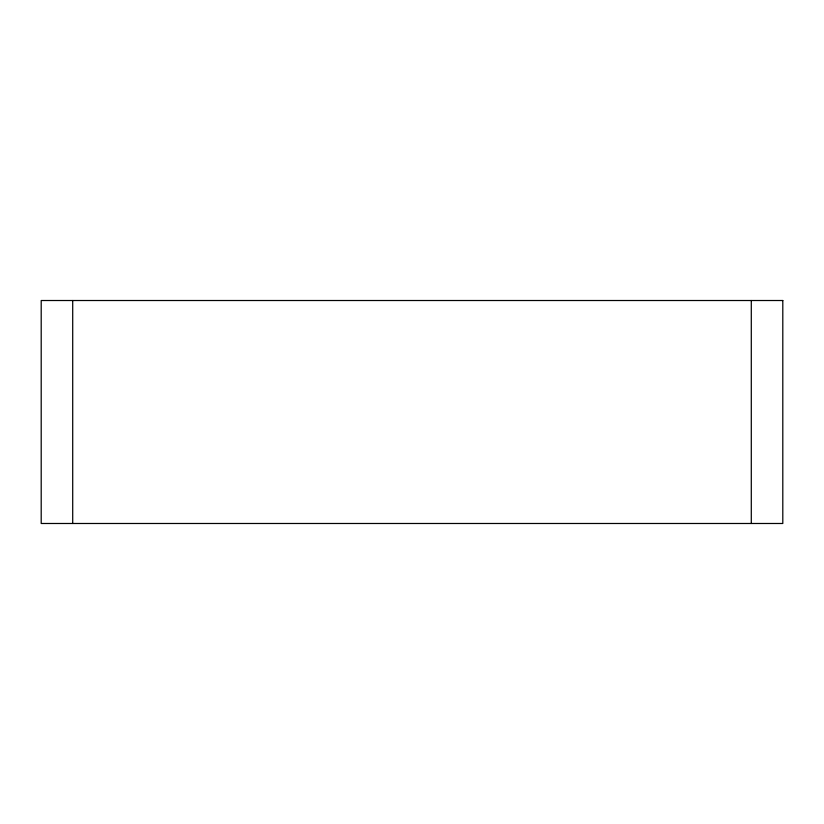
<?xml version="1.0" encoding="UTF-8"?>
<svg xmlns="http://www.w3.org/2000/svg" width="824" height="824" viewBox="0 0 824 824"><rect width="100%" height="100%" fill="white"/><g stroke="black" fill="none" stroke-linecap="round" stroke-linejoin="round"><path stroke-width="1.24" d="M751.292 300.513L751.292 523.487M72.708 300.513L72.708 523.487M782.8 300.513L41.2 300.513L41.2 523.487L782.8 523.487L782.8 300.513"/></g></svg>
